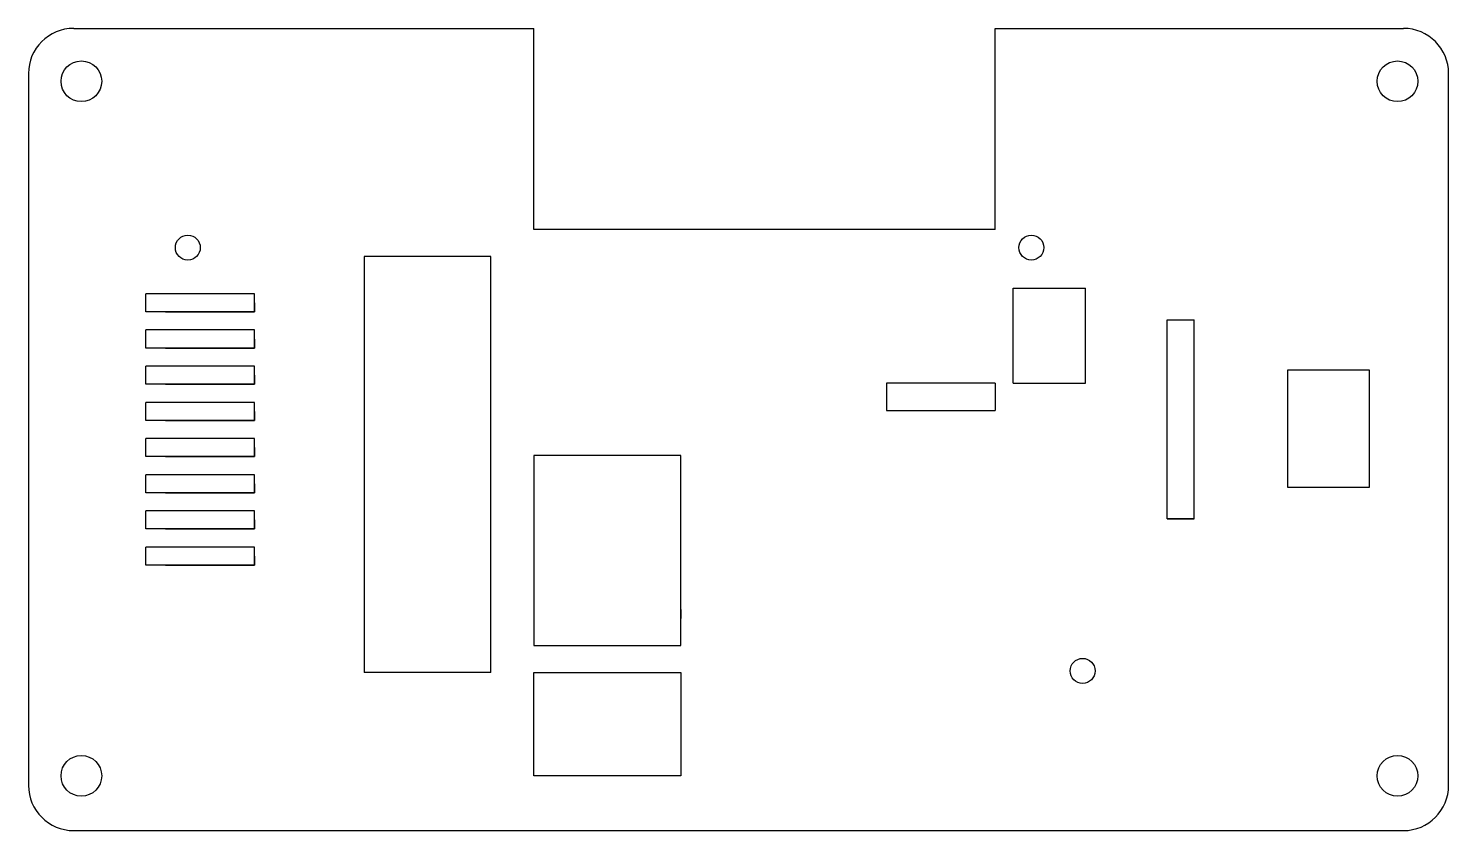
# Model space of a CAD drawing. Header units: millimetres. Extents: x -201 to -44, y 24 to 113.
import ezdxf

# ---------------------------------------------------------------- set-up
doc = ezdxf.new("R2010")
doc.units = ezdxf.units.MM
doc.header["$MEASUREMENT"] = 0
doc.layers.add('CUTOUTS', color=1, linetype='Continuous')

msp = doc.modelspace()

# ---------------------------------------------------------------- linework, layer by layer
at = {"layer": 'CUTOUTS', "linetype": 'Continuous'}
for p, q in [((-196.15, 113.19), (-145.28, 113.19)), ((-145.28, 90.95), (-145.28, 113.19)), ((-94.28, 113.19), (-49.15, 113.19)), ((-94.28, 90.95), (-94.28, 113.19)), ((-94.28, 90.95), (-145.28, 90.95)), ((-150.03, 87.95), (-164.03, 87.95)), ((-150.03, 87.95), (-164.03, 87.95)), ((-164.03, 87.95), (-164.03, 41.95)), ((-150.03, 41.95), (-150.03, 87.95)), ((-176.17, 83.84), (-188.17, 83.84)), ((-188.17, 81.84), (-188.17, 83.84)), ((-176.17, 81.84), (-176.17, 83.84)), ((-92.28, 73.95), (-92.28, 84.45)), ((-92.28, 84.45), (-90.28, 84.45)), ((-90.28, 84.45), (-84.28, 84.45)), ((-84.28, 73.95), (-84.28, 84.45)), ((-185.99, 81.84), (-188.17, 81.84)), ((-176.17, 82.84), (-176.17, 81.84)), ((-75.28, 58.95), (-75.28, 80.95)), ((-75.28, 80.95), (-72.28, 80.95)), ((-72.28, 58.95), (-72.28, 80.95)), ((-176.17, 79.84), (-188.17, 79.84)), ((-188.17, 77.84), (-188.17, 79.84)), ((-176.17, 77.84), (-176.17, 79.84)), ((-176.17, 78.84), (-176.17, 77.84)), ((-185.99, 77.84), (-188.17, 77.84)), ((-176.17, 75.84), (-188.17, 75.84)), ((-188.17, 73.84), (-188.17, 75.84)), ((-176.17, 73.84), (-176.17, 75.84)), ((-61.94, 75.44), (-52.94, 75.44)), ((-185.99, 73.84), (-188.17, 73.84)), ((-176.17, 74.84), (-176.17, 73.84)), ((-94.28, 73.95), (-106.28, 73.95)), ((-106.28, 73.95), (-106.28, 70.95)), ((-94.28, 73.95), (-94.28, 70.95)), ((-92.28, 73.95), (-84.28, 73.95)), ((-176.17, 71.84), (-188.17, 71.84)), ((-188.17, 69.84), (-188.17, 71.84)), ((-176.17, 69.84), (-176.17, 71.84)), ((-176.17, 70.84), (-176.17, 69.84)), ((-106.28, 70.95), (-94.28, 70.95)), ((-185.99, 69.84), (-188.17, 69.84)), ((-176.17, 67.84), (-188.17, 67.84)), ((-188.17, 65.84), (-188.17, 67.84)), ((-176.17, 65.84), (-176.17, 67.84)), ((-176.17, 66.84), (-176.17, 65.84)), ((-129.03, 65.95), (-145.28, 65.95)), ((-145.28, 65.95), (-145.28, 44.95)), ((-129.03, 44.95), (-129.03, 65.95)), ((-185.99, 65.84), (-188.17, 65.84)), ((-176.17, 63.84), (-188.17, 63.84)), ((-188.17, 61.84), (-188.17, 63.84)), ((-176.17, 61.84), (-176.17, 63.84)), ((-176.17, 62.84), (-176.17, 61.84)), ((-185.99, 61.84), (-188.17, 61.84)), ((-176.17, 59.84), (-188.17, 59.84)), ((-188.17, 57.84), (-188.17, 59.84)), ((-176.17, 57.84), (-176.17, 59.84)), ((-176.17, 58.84), (-176.17, 57.84)), ((-75.28, 58.95), (-72.28, 58.95)), ((-72.28, 58.95), (-75.28, 58.95)), ((-185.99, 57.84), (-188.17, 57.84)), ((-176.17, 55.84), (-188.17, 55.84)), ((-188.17, 53.84), (-188.17, 55.84)), ((-176.17, 53.84), (-176.17, 55.84)), ((-185.99, 53.84), (-188.17, 53.84)), ((-176.17, 54.84), (-176.17, 53.84)), ((-129.03, 48.95), (-129.03, 47.95)), ((-145.28, 44.95), (-129.03, 44.95)), ((-150.03, 41.95), (-164.03, 41.95)), ((-145.28, 30.54), (-145.28, 41.95)), ((-145.28, 41.95), (-129.03, 41.95)), ((-129.03, 41.95), (-129.03, 30.54)), ((-129.03, 30.54), (-145.28, 30.54))]:
    msp.add_line(p, q, dxfattribs=at)
at = {"layer": 'CUTOUTS'}
for p, q in [((-201.15, 108.19), (-201.15, 29.49)), ((-44.15, 29.49), (-44.15, 108.19)), ((-61.94, 62.44), (-61.94, 75.44)), ((-52.94, 75.44), (-52.94, 62.44)), ((-52.94, 62.44), (-61.94, 62.44)), ((-196.15, 24.49), (-49.15, 24.49))]:
    msp.add_line(p, q, dxfattribs=at)
at = {"layer": 'CUTOUTS', "linetype": 'Continuous'}
for points in [[(-185.99, 81.84), (-176.17, 81.84), (-176.17, 81.84), (-185.99, 81.84)], [(-185.99, 77.84), (-176.17, 77.84), (-176.17, 77.84), (-185.99, 77.84)], [(-185.99, 73.84), (-176.17, 73.84), (-176.17, 73.84), (-185.99, 73.84)], [(-185.99, 69.84), (-176.17, 69.84), (-176.17, 69.84), (-185.99, 69.84)], [(-185.99, 65.84), (-176.17, 65.84), (-176.17, 65.84), (-185.99, 65.84)], [(-185.99, 61.84), (-176.17, 61.84), (-176.17, 61.84), (-185.99, 61.84)], [(-185.99, 57.84), (-176.17, 57.84), (-176.17, 57.84), (-185.99, 57.84)], [(-185.99, 53.84), (-176.17, 53.84), (-176.17, 53.84), (-185.99, 53.84)]]:
    msp.add_lwpolyline(points, close=True, dxfattribs=at)
at = {"layer": 'CUTOUTS'}
for centre, radius in [((-195.3, 107.34), 2.25), ((-49.8, 107.34), 2.25), ((-183.53, 88.95), 1.38), ((-90.28, 88.95), 1.38), ((-84.61, 42.15), 1.38), ((-195.3, 30.54), 2.25), ((-49.8, 30.54), 2.25)]:
    msp.add_circle(centre, radius, dxfattribs=at)
for centre, start, end in [((-196.15, 108.19), 90, 180), ((-49.15, 108.19), 0, 90), ((-196.15, 29.49), 180, 270), ((-49.15, 29.49), 270, 0)]:
    msp.add_arc(centre, 5, start, end, dxfattribs=at)

doc.saveas('drawing.dxf')
